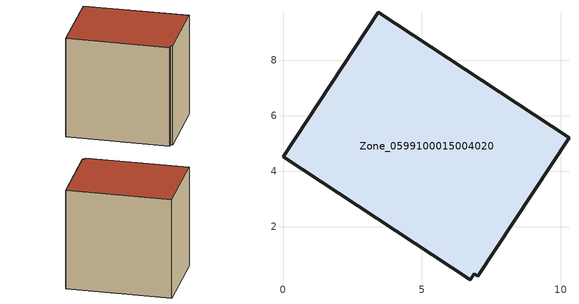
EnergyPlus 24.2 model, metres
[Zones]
Zone_0599100015004020
 floor ground (C_G): 3.43,9.74 10.3,5.21 7.02,0.23 6.89,0.31 6.74,0.09 0,4.53 z0.73
 wall outside (C_F): 10.3,5.21 3.43,9.74 0,4.53 6.74,0.09 6.89,0.31 7.02,0.23 10.3,5.21 z0.73:8.87
 roof outside (C_R): 0,4.53 6.74,0.09 6.89,0.31 7.02,0.23 10.3,5.21 3.43,9.74 z8.87
[BUILDING]
Pand.0599100015004020: North Axis=0; Terrain=City; Loads Convergence Tolerance Value=0.04; Temperature Convergence Tolerance Value=0.4; Solar Distribution=FullExterior; Maximum Number of Warmup Days=25; Minimum Number of Warmup Days=1
[Site:Location]
Rotterdam.The.Hague.AP_ZH_NLD Design_Conditions: Latitude=51.96; Longitude=4.45; Time Zone=1; Elevation=-4.5
[SITE:GROUNDTEMPERATURE:BUILDINGSURFACE]
18, 18, 18, 18, 18, 18, 18, 18, 18, 18, 18, 18
[MATERIAL] Thermal Absorptance=0.9; Solar Absorptance=0.7; Visible Absorptance=0.7
Name | Roughness | Thickness | Conductivity | Density | Specific Heat
G.TI.1965-1974 | MediumSmooth | 0.15 | 0.882353 | 540 | 1210
F.TI.1965-1974 | Rough | 0.3 | 0.697674 | 1920 | 840
R.TI.1965-1974 | MediumRough | 0.2 | 0.232558 | 1500 | 1000
[CONSTRUCTION]
C_G: G.TI.1965-1974
C_F: F.TI.1965-1974
C_R: R.TI.1965-1974
[ZONE]
Zone_0599100015004020: Type=1; Multiplier=1; Ceiling Height=Autocalculate; Volume=Autocalculate; Floor Area=autocalculate; Part of Total Floor Area=Yes
[ZONEINFILTRATION:DESIGNFLOWRATE]
Infil_Zone_0599100015004020: Zone or ZoneList or Space or SpaceList=Zone_0599100015004020; Schedule=AlwaysOn; Design Flow Rate Calculation Method=Flow/Area; Flow Rate per Floor Area=0.003; Constant Term Coefficient=1; Temperature Term Coefficient=0; Velocity Term Coefficient=0; Velocity Squared Term Coefficient=0
[HVACTEMPLATE:ZONE:IDEALLOADSAIRSYSTEM]
Zone_0599100015004020: Maximum Heating Supply Air Temperature=50; Minimum Cooling Supply Air Temperature=13; Maximum Heating Supply Air Humidity Ratio=0.0156; Minimum Cooling Supply Air Humidity Ratio=0.0077; Heating Limit=NoLimit; Cooling Limit=NoLimit; Dehumidification Control Type=ConstantSensibleHeatRatio; Cooling Sensible Heat Ratio=0.7; Dehumidification Setpoint=60; Humidification Control Type=None; Humidification Setpoint=30; Outdoor Air Method=None; Outdoor Air Flow Rate per Person=0.00944; Outdoor Air Flow Rate per Zone Floor Area=0; Outdoor Air Flow Rate per Zone=0; Demand Controlled Ventilation Type=None; Outdoor Air Economizer Type=NoEconomizer; Heat Recovery Type=None; Sensible Heat Recovery Effectiveness=0.7; Latent Heat Recovery Effectiveness=0.65
[ZONECONTROL:THERMOSTAT]
ThermostatControl_Zone_0599100015004020: Zone or ZoneList=Zone_0599100015004020; Control Type Schedule=DualSetpointControlType; Control 1=Thermostat_Zone_0599100015004020; Temperature Difference Between Cutout And Setpoint=0
[THERMOSTATSETPOINT:DUALSETPOINT]
Thermostat_Zone_0599100015004020: Heating Setpoint Temperature Schedule=HeatingSetpoint_Zone_0599100015004020; Cooling Setpoint Temperature Schedule=CoolingSetpoint_Zone_0599100015004020
[SCHEDULE:COMPACT]
HeatingSetpoint_Zone_0599100015004020: Through: 12/31, For: AllDays, Until: 24:00, 21
CoolingSetpoint_Zone_0599100015004020: Through: 12/31, For: AllDays, Until: 24:00, 24
DualSetpointControlType: Through: 12/31, For: AllDays, Until: 24:00, 4
AlwaysOn: Through: 12/31, For: AllDays, Until: 24:00, 1
